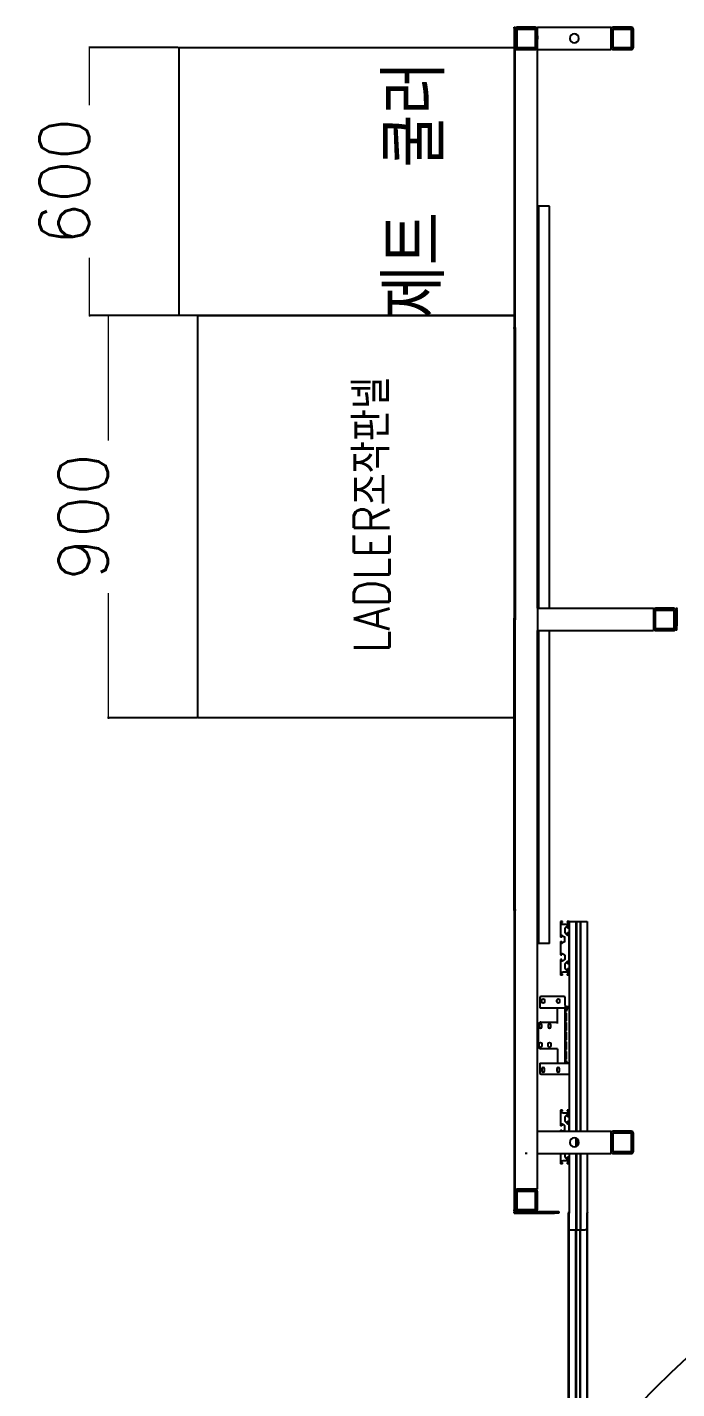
# Model space of a CAD drawing. Header units: millimetres. Extents: x 10462777 to 22643323, y 453826 to 1389191.
# Drawn here: x 11296485 to 11297939, y 598329 to 601375 of the extents above; entities that cross this region are included whole.
import ezdxf

# ---------------------------------------------------------------- set-up
doc = ezdxf.new("R2010")
doc.units = ezdxf.units.MM
doc.header["$LTSCALE"] = 200
doc.header["$MEASUREMENT"] = 0
doc.header["$PDMODE"] = 35
doc.header["$PDSIZE"] = -5
doc.layers.get('0').update_dxf_attribs({"linetype": 'CONTINUOUS'})
doc.layers.get('DEFPOINTS').update_dxf_attribs({"linetype": 'CONTINUOUS'})
doc.layers.add('5', color=4, linetype='CONTINUOUS')
doc.layers.add('TEXT', color=7, linetype='CONTINUOUS')
doc.layers.add('AM_5', color=3, linetype='CONTINUOUS', lineweight=15)
doc.layers.add('LAYOUT', color=8, linetype='CONTINUOUS', lineweight=25)
doc.styles.add('ABB', font='txt.shx ', dxfattribs={"width": 0.8, "bigfont": ' whgtxt.shx'})
doc.styles.add('굴림', font='txt.shx ', dxfattribs={"bigfont": ' whgtxt.shx'})
doc.dimstyles.new('200$0', dxfattribs={"dimscale": 200, "dimtxt": 7, "dimasz": 1, "dimexe": 2, "dimexo": 2, "dimgap": 1, "dimtad": 1, "dimdec": 0, "dimdsep": 46, "dimlunit": 6, "dimtxsty": '굴림', "dimblk": 'DIMDOT', "dimcen": 1, "dimclrd": 4, "dimclre": 4, "dimclrt": 4, "dimadec": 0, "dimazin": 0, "dimtfac": 1, "dimtdec": 0, "dimtmove": 2, "dimatfit": 3, "dimldrblk": 'DIMDOT', "dimfxl": 1, "dimtolj": 1, "dimtzin": 0, "dimlwd": -1, "dimarcsym": 0})

# ---------------------------------------------------------------- blocks, each defined once
blk = doc.blocks.new('r710ic')
at = {"layer": 'LAYOUT', "color": 3}
blk.add_circle((272041.4, 104232.6), 2050.1, dxfattribs=at)
blk = doc.blocks.new('DIMDOT')
at = {"color": 4}
blk.add_line((-2, 0), (2, 0), dxfattribs=at)
at = {"color": 7}
for radius in [0.5, 0.25]:
    blk.add_circle((0, 0), radius, dxfattribs=at)
blk = doc.blocks.new('*D373')
at = {"layer": 'AM_5', "color": 4, "linetype": 'ByBlock', "lineweight": -2, "transparency": 16777216}
for p, q in [((11296864.8, 600729.6), (11296664.8, 600729.6)), ((11296864.8, 599829.6), (11296664.8, 599829.6))]:
    blk.add_line(p, q, dxfattribs=at)
at = {"layer": 'AM_5', "color": 4, "linetype": 'ByBlock', "transparency": 16777216}
blk.add_line((11296666.8, 599830.6), (11296666.8, 600728.6), dxfattribs=at)
at = {"layer": 'DEFPOINTS', "color": 0, "transparency": 16777216}
for p in [(11296666.8, 600729.6), (11296866.8, 600729.6), (11296866.8, 599829.6)]:
    blk.add_point(p, dxfattribs=at)
at = {"layer": 'AM_5', "color": 4, "transparency": 16777216}
for p, rotation in [((11296666.8, 600729.6), 90), ((11296666.8, 599829.6), 270)]:
    blk.add_blockref('DIMDOT', p, dxfattribs=dict(at, rotation=rotation))
at = {"layer": 'AM_5', "color": 4, "transparency": 16777216, "insert": (11296610.3, 600279.6), "char_height": 111, "attachment_point": 5, "rotation": 90, "style": '굴림', "bg_fill": 3, "box_fill_scale": 1.25, "bg_fill_color": 256, "bg_fill_true_color": 13158600, "bg_fill_transparency": 0}
blk.add_mtext('\\A1;900', dxfattribs=at)
blk = doc.blocks.new('*D374')
at = {"layer": 'AM_5', "color": 4, "linetype": 'ByBlock', "lineweight": -2, "transparency": 16777216}
for p, q in [((11296822.8, 601329.6), (11296622.8, 601329.6)), ((11296822.8, 600729.6), (11296622.8, 600729.6))]:
    blk.add_line(p, q, dxfattribs=at)
at = {"layer": 'AM_5', "color": 4, "linetype": 'ByBlock', "transparency": 16777216}
blk.add_line((11296624.8, 600730.6), (11296624.8, 601328.6), dxfattribs=at)
at = {"layer": 'DEFPOINTS', "color": 0, "transparency": 16777216}
for p in [(11296624.8, 601329.6), (11296824.8, 601329.6), (11296824.8, 600729.6)]:
    blk.add_point(p, dxfattribs=at)
at = {"layer": 'AM_5', "color": 4, "transparency": 16777216}
for p, rotation in [((11296624.8, 601329.6), 90), ((11296624.8, 600729.6), 270)]:
    blk.add_blockref('DIMDOT', p, dxfattribs=dict(at, rotation=rotation))
at = {"layer": 'AM_5', "color": 4, "transparency": 16777216, "insert": (11296568.3, 601029.6), "char_height": 111, "attachment_point": 5, "rotation": 90, "style": '굴림', "bg_fill": 3, "box_fill_scale": 1.25, "bg_fill_color": 256, "bg_fill_true_color": 13158600, "bg_fill_transparency": 0}
blk.add_mtext('\\A1;600', dxfattribs=at)

msp = doc.modelspace()

# ---------------------------------------------------------------- linework, layer by layer
at = {"ltscale": 10, "elevation": 0}
for points in [[(11296824.75845, 600729.61004), (11296824.75845, 601329.61004), (11297574.75845, 601329.61004), (11297574.75845, 600729.61004)], [(11296866.81844, 600729.61004), (11297574.75845, 600729.61004), (11297574.75845, 599829.61004), (11296866.81844, 599829.61004)]]:
    msp.add_lwpolyline(points, close=True, dxfattribs=at)
at = {"layer": '5', "color": 252, "linetype": 'Continuous'}
for p, q in [((11297574.75845, 601374.83376, 0), (11297576.75848, 601374.83376, 0)), ((11297574.75845, 601372.83373, 0), (11297574.75845, 601374.83376, 0)), ((11297574.75845, 601372.83373, 0), (11297574.75845, 600702.82421, 0)), ((11297576.75848, 601374.83376, 0), (11297576.75848, 601372.83373, 0)), ((11297576.75848, 600702.82421, 0), (11297576.75848, 601372.83373, 0)), ((11297576.75848, 601369.83369, 0), (11297576.75848, 601329.83312, 0)), ((11297580.75853, 601369.83369, 0), (11297580.75853, 601329.83312, 0)), ((11297580.75853, 601330.83314, 0), (11297580.75853, 601368.83368, 0)), ((11297621.75912, 601374.83376, 0), (11297581.75855, 601374.83376, 0)), ((11297621.75912, 601370.8337, 0), (11297581.75855, 601370.8337, 0)), ((11297582.75856, 601370.8337, 0), (11297620.7591, 601370.8337, 0)), ((11297622.75913, 601329.83312, 0), (11297622.75913, 601369.83369, 0)), ((11297622.75913, 601368.83368, 0), (11297622.75913, 601330.83314, 0)), ((11297626.75919, 601374.83376, 0), (11297791.76153, 601374.83376, 0)), ((11297626.75919, 601369.83369, 0), (11297626.75919, 601374.83376, 0)), ((11297626.75919, 601329.83312, 0), (11297626.75919, 601369.83369, 0)), ((11297626.75919, 601329.83312, 0), (11297626.75919, 601369.83369, 0)), ((11297791.76153, 601369.83369, 0), (11297791.76153, 601374.83376, 0)), ((11297791.76153, 601329.83312, 0), (11297791.76153, 601369.83369, 0)), ((11297791.76153, 601369.83369, 0), (11297791.76153, 601329.83312, 0)), ((11297795.76159, 601369.83369, 0), (11297795.76159, 601329.83312, 0)), ((11297795.76159, 601330.83314, 0), (11297795.76159, 601368.83368, 0)), ((11297836.76217, 601374.83376, 0), (11297796.7616, 601374.83376, 0)), ((11297836.76217, 601370.8337, 0), (11297796.7616, 601370.8337, 0)), ((11297797.76162, 601370.8337, 0), (11297835.76216, 601370.8337, 0)), ((11297837.76218, 601329.83312, 0), (11297837.76218, 601369.83369, 0)), ((11297837.76218, 601368.83368, 0), (11297837.76218, 601330.83314, 0)), ((11297841.76224, 601329.83312, 0), (11297841.76224, 601369.83369, 0)), ((11297576.75848, 601324.83305, 0), (11297581.75855, 601324.83305, 0)), ((11297581.75855, 601328.83311, 0), (11297621.75912, 601328.83311, 0)), ((11297581.75855, 601324.83305, 0), (11297621.75912, 601324.83305, 0)), ((11297581.75855, 601324.83305, 0), (11297621.75912, 601324.83305, 0)), ((11297620.7591, 601328.83311, 0), (11297582.75856, 601328.83311, 0)), ((11297626.75919, 601324.83305, 0), (11297621.75912, 601324.83305, 0)), ((11297626.75919, 601324.83305, 0), (11297626.75919, 601329.83312, 0)), ((11297626.75919, 600074.79733, 0), (11297626.75919, 601324.83305, 0)), ((11297626.75919, 601324.83305, 0), (11297791.76153, 601324.83305, 0)), ((11297791.76153, 601324.83305, 0), (11297791.76153, 601329.83312, 0)), ((11297796.7616, 601328.83311, 0), (11297836.76217, 601328.83311, 0)), ((11297796.7616, 601324.83305, 0), (11297836.76217, 601324.83305, 0)), ((11297835.76216, 601328.83311, 0), (11297797.76162, 601328.83311, 0)), ((11297629.25922, 600974.82808, 0), (11297629.25922, 600074.81764, 0)), ((11297654.25958, 600974.82808, 0), (11297629.25922, 600974.82808, 0)), ((11297654.25958, 600074.81764, 0), (11297654.25958, 600974.82808, 0)), ((11297574.75845, 600700.82419, 0), (11297574.75845, 600702.82421, 0)), ((11297576.75848, 600700.82419, 0), (11297574.75845, 600700.82419, 0)), ((11297574.75845, 600700.82419, 0), (11297576.75848, 600700.82419, 0)), ((11297574.75845, 600700.82419, 0), (11297574.75845, 600698.82416, 0)), ((11297574.75845, 600698.82416, 0), (11297574.75845, 600052.81498, 0)), ((11297576.75848, 600702.82421, 0), (11297576.75848, 600700.82419, 0)), ((11297576.75848, 600700.82419, 0), (11297576.75848, 600698.82416, 0)), ((11297576.75848, 600698.82416, 0), (11297576.75848, 600052.81498, 0)), ((11297626.75919, 600074.81529, 0), (11297886.76288, 600074.81529, 0)), ((11297626.75919, 600074.81529, 0), (11297626.75919, 600069.81522, 0)), ((11297626.75919, 600069.81522, 0), (11297626.75919, 600029.81466, 0)), ((11297886.76288, 600074.81529, 0), (11297886.76288, 600069.81522, 0)), ((11297886.76288, 600069.81522, 0), (11297886.76288, 600029.81466, 0)), ((11297886.76288, 600069.81522, 0), (11297886.76288, 600029.81466, 0)), ((11297890.76294, 600069.81522, 0), (11297890.76294, 600029.81466, 0)), ((11297890.76294, 600030.81467, 0), (11297890.76294, 600068.81521, 0)), ((11297931.76352, 600074.81529, 0), (11297891.76295, 600074.81529, 0)), ((11297931.76352, 600070.81524, 0), (11297891.76295, 600070.81524, 0)), ((11297892.76296, 600070.81524, 0), (11297930.7635, 600070.81524, 0)), ((11297932.76353, 600029.81466, 0), (11297932.76353, 600069.81522, 0)), ((11297932.76353, 600068.81521, 0), (11297932.76353, 600030.81467, 0)), ((11297936.76359, 600029.81466, 0), (11297936.76359, 600069.81522, 0)), ((11297938.76362, 600072.22867, 0), (11297938.76362, 600070.81524, 0)), ((11297938.76362, 600070.81524, 0), (11297938.76362, 600035.81474, 0)), ((11297574.75845, 600050.81495, 0), (11297574.75845, 600052.81498, 0)), ((11297574.75845, 600050.81495, 0), (11297576.75848, 600050.81495, 0)), ((11297576.75848, 600050.81495, 0), (11297574.75845, 600050.81495, 0)), ((11297574.75845, 600048.81492, 0), (11297574.75845, 600050.81495, 0)), ((11297574.75845, 599402.80575, 0), (11297574.75845, 600048.81492, 0)), ((11297576.75848, 600052.81498, 0), (11297576.75848, 600050.81495, 0)), ((11297576.75848, 600050.81495, 0), (11297576.75848, 600048.81492, 0)), ((11297576.75848, 599402.80575, 0), (11297576.75848, 600048.81492, 0)), ((11297626.75919, 600029.81466, 0), (11297626.75919, 600024.81458, 0)), ((11297886.76288, 600029.81466, 0), (11297886.76288, 600024.81458, 0)), ((11297891.76295, 600028.81464, 0), (11297931.76352, 600028.81464, 0)), ((11297930.7635, 600028.81464, 0), (11297892.76296, 600028.81464, 0)), ((11297936.76359, 600025.8146, 0), (11297936.76359, 600029.81458, 0)), ((11297938.76362, 600025.8146, 0), (11297938.76362, 600035.81474, 0)), ((11297626.75919, 598904.80883, 0), (11297626.75919, 600024.83255, 0)), ((11297626.75919, 600024.81458, 0), (11297886.76288, 600024.81458, 0)), ((11297629.25922, 600024.82708, 0), (11297629.25922, 599324.80464, 0)), ((11297654.25958, 599324.80464, 0), (11297654.25958, 600024.82708, 0)), ((11297891.76295, 600024.81458, 0), (11297931.76352, 600024.81458, 0)), ((11297938.76362, 600025.8146, 0), (11297936.76359, 600025.8146, 0)), ((11297574.75845, 599400.80572, 0), (11297574.75845, 599402.80575, 0)), ((11297576.75848, 599400.80572, 0), (11297574.75845, 599400.80572, 0)), ((11297574.75845, 599400.80572, 0), (11297576.75848, 599400.80572, 0)), ((11297574.75845, 599398.80569, 0), (11297574.75845, 599400.80572, 0)), ((11297574.75845, 599398.80569, 0), (11297574.75845, 598728.79617, 0)), ((11297576.75848, 599400.80572, 0), (11297576.75848, 599402.80575, 0)), ((11297576.75848, 599400.80572, 0), (11297576.75848, 599398.80569, 0)), ((11297576.75848, 598728.79617, 0), (11297576.75848, 599398.80569, 0)), ((11297678.25992, 599374.11411, 0), (11297678.25992, 599339.11362, 0)), ((11297683.25999, 599374.11411, 0), (11297678.25992, 599374.11411, 0)), ((11297681.46815, 599368.89562, 0), (11297680.57243, 599370.911, 0)), ((11297681.02934, 599371.61408, 0), (11297683.25999, 599371.61408, 0)), ((11297683.25999, 599371.61408, 0), (11297683.25999, 599374.11411, 0)), ((11297692.3105, 599367.11401, 0), (11297684.20962, 599367.11401, 0)), ((11297693.39967, 599364.46048, 0), (11297689.0973, 599359.98486, 0)), ((11297698.2602, 599374.11411, 0), (11297693.26013, 599374.11411, 0)), ((11297693.26013, 599374.11411, 0), (11297693.26013, 599371.61408, 0)), ((11297693.26013, 599371.61408, 0), (11297695.49078, 599371.61408, 0)), ((11297694.26015, 599359.1139, 0), (11297694.26015, 599364.11397, 0)), ((11297698.2602, 599359.1139, 0), (11297694.26015, 599359.1139, 0)), ((11297695.94769, 599370.911, 0), (11297695.05197, 599368.89562, 0)), ((11297698.2602, 599359.1139, 0), (11297698.2602, 599374.11411, 0)), ((11297698.2602, 599374.11411, 0), (11297713.16041, 599374.11411, 0)), ((11297698.2602, 599374.11411, 0), (11297698.2602, 598904.79323, 0)), ((11297713.16041, 599374.11411, 0), (11297713.16041, 598904.79323, 0)), ((11297713.16041, 599374.11411, 0), (11297714.16043, 599374.11411, 0)), ((11297714.16043, 599374.11411, 0), (11297714.16043, 598904.79323, 0)), ((11297714.16045, 599374.11411, 0), (11297722.36052, 599374.11411, 0)), ((11297722.36054, 599374.11411, 0), (11297722.36054, 598904.79323, 0)), ((11297722.36054, 599374.11411, 0), (11297723.36056, 599374.11411, 0)), ((11297723.36056, 599374.11411, 0), (11297723.36056, 598904.79323, 0)), ((11297723.36056, 599374.11411, 0), (11297738.26077, 599374.11411, 0)), ((11297738.26077, 599374.11411, 0), (11297738.26077, 598904.79323, 0)), ((11297681.75997, 599339.11362, 0), (11297678.25992, 599339.11362, 0)), ((11297678.25992, 599329.11347, 0), (11297678.25992, 599299.11305, 0)), ((11297678.25992, 599329.11347, 0), (11297681.75997, 599329.11347, 0)), ((11297681.75997, 599342.21888, 0), (11297681.75997, 599339.11362, 0)), ((11297681.75997, 599329.11347, 0), (11297681.75997, 599326.00821, 0)), ((11297686.83233, 599339.99222, 0), (11297682.52203, 599342.64471, 0)), ((11297682.52203, 599325.58238, 0), (11297686.83233, 599328.23487, 0)), ((11297688.26006, 599357.90578, 0), (11297688.26006, 599350.32187, 0)), ((11297688.26006, 599330.78988, 0), (11297688.26006, 599337.43721, 0)), ((11297689.0973, 599348.2428, 0), (11297693.39967, 599343.76718, 0)), ((11297694.26015, 599344.11369, 0), (11297694.26015, 599349.11376, 0)), ((11297694.26015, 599349.11376, 0), (11297698.2602, 599349.11376, 0)), ((11297698.2602, 599279.11276, 0), (11297698.2602, 599349.11376, 0)), ((11297641.7594, 599324.80464, 0), (11297629.25922, 599324.80464, 0)), ((11297654.25958, 599324.80464, 0), (11297641.7594, 599324.80464, 0)), ((11297678.25992, 599299.11305, 0), (11297681.75997, 599299.11305, 0)), ((11297681.75997, 599299.11305, 0), (11297681.75997, 599302.21831, 0)), ((11297682.52203, 599302.64415, 0), (11297686.83233, 599299.99165, 0)), ((11297688.26006, 599297.43664, 0), (11297688.26006, 599290.78932, 0)), ((11297678.25992, 599289.11291, 0), (11297678.25992, 599254.11241, 0)), ((11297681.75997, 599289.11291, 0), (11297678.25992, 599289.11291, 0)), ((11297681.75997, 599286.00764, 0), (11297681.75997, 599289.11291, 0)), ((11297686.83233, 599288.2343, 0), (11297682.52203, 599285.58181, 0)), ((11297688.26006, 599277.90465, 0), (11297688.26006, 599270.32074, 0)), ((11297693.39967, 599284.45935, 0), (11297689.0973, 599279.98372, 0)), ((11297689.0973, 599268.24166, 0), (11297693.39967, 599263.76604, 0)), ((11297694.26015, 599279.11276, 0), (11297694.26015, 599284.11284, 0)), ((11297698.2602, 599279.11276, 0), (11297694.26015, 599279.11276, 0)), ((11297694.26015, 599264.11255, 0), (11297694.26015, 599269.11262, 0)), ((11297694.26015, 599269.11262, 0), (11297698.2602, 599269.11262, 0)), ((11297698.2602, 599254.11241, 0), (11297698.2602, 599269.11262, 0)), ((11297683.25999, 599254.11241, 0), (11297678.25992, 599254.11241, 0)), ((11297680.57243, 599257.31552, 0), (11297681.46815, 599259.3309, 0)), ((11297683.25999, 599256.61244, 0), (11297681.02934, 599256.61244, 0)), ((11297683.25999, 599254.11241, 0), (11297683.25999, 599256.61244, 0)), ((11297684.20962, 599261.11251, 0), (11297692.3105, 599261.11251, 0)), ((11297693.26013, 599256.61244, 0), (11297693.26013, 599254.11241, 0)), ((11297695.49078, 599256.61244, 0), (11297693.26013, 599256.61244, 0)), ((11297698.2602, 599254.11241, 0), (11297693.26013, 599254.11241, 0)), ((11297695.05197, 599259.3309, 0), (11297695.94769, 599257.31552, 0)), ((11297678.25992, 598952.10812, 0), (11297678.25992, 598917.10762, 0)), ((11297683.25999, 598952.10812, 0), (11297678.25992, 598952.10812, 0)), ((11297681.46815, 598946.88963, 0), (11297680.57243, 598948.905, 0)), ((11297681.02934, 598949.60808, 0), (11297683.25999, 598949.60808, 0)), ((11297683.25999, 598949.60808, 0), (11297683.25999, 598952.10812, 0)), ((11297692.3105, 598945.10802, 0), (11297684.20962, 598945.10802, 0)), ((11297688.26006, 598935.89979, 0), (11297688.26006, 598928.31588, 0)), ((11297693.39967, 598942.45449, 0), (11297689.0973, 598937.97887, 0)), ((11297698.2602, 598952.10812, 0), (11297693.26013, 598952.10812, 0)), ((11297693.26013, 598952.10812, 0), (11297693.26013, 598949.60808, 0)), ((11297693.26013, 598949.60808, 0), (11297695.49078, 598949.60808, 0)), ((11297694.26015, 598937.10791, 0), (11297694.26015, 598942.10798, 0)), ((11297698.2602, 598937.10791, 0), (11297694.26015, 598937.10791, 0)), ((11297695.94769, 598948.905, 0), (11297695.05197, 598946.88963, 0)), ((11297698.2602, 598937.10791, 0), (11297698.2602, 598952.10812, 0)), ((11297626.75919, 598904.79867, 0), (11297791.76153, 598904.79867, 0)), ((11297626.75919, 598899.7986, 0), (11297626.75919, 598904.79867, 0)), ((11297681.75997, 598917.10762, 0), (11297678.25992, 598917.10762, 0)), ((11297678.25992, 598907.10748, 0), (11297678.25992, 598904.79838, 0)), ((11297678.25992, 598907.10748, 0), (11297681.75997, 598907.10748, 0)), ((11297681.75997, 598920.21288, 0), (11297681.75997, 598917.10762, 0)), ((11297681.75997, 598907.10748, 0), (11297681.75997, 598904.79872, 0)), ((11297686.83233, 598917.98622, 0), (11297682.52203, 598920.63872, 0)), ((11297684.50827, 598904.79869, 0), (11297686.83233, 598906.22888, 0)), ((11297688.26006, 598908.78389, 0), (11297688.26006, 598915.43121, 0)), ((11297689.0973, 598926.23681, 0), (11297693.39967, 598921.76118, 0)), ((11297694.26015, 598922.10769, 0), (11297694.26015, 598927.10776, 0)), ((11297694.26015, 598927.10776, 0), (11297698.2602, 598927.10776, 0)), ((11297698.2602, 598904.79823, 0), (11297698.2602, 598927.10776, 0)), ((11297791.76153, 598899.7986, 0), (11297791.76153, 598904.79867, 0)), ((11297836.76217, 598904.79867, 0), (11297796.7616, 598904.79867, 0)), ((11297626.75919, 598859.79804, 0), (11297626.75919, 598899.7986, 0)), ((11297713.16041, 598888.97769, 0), (11297713.16041, 598870.57227, 0)), ((11297714.16043, 598888.49425, 0), (11297714.16043, 598871.05572, 0)), ((11297791.76153, 598859.79804, 0), (11297791.76153, 598899.7986, 0)), ((11297791.76153, 598899.7986, 0), (11297791.76153, 598859.79804, 0)), ((11297795.76159, 598899.7986, 0), (11297795.76159, 598859.79804, 0)), ((11297795.76159, 598860.79805, 0), (11297795.76159, 598898.79859, 0)), ((11297836.76217, 598900.79862, 0), (11297796.7616, 598900.79862, 0)), ((11297797.76162, 598900.79862, 0), (11297835.76216, 598900.79862, 0)), ((11297837.76218, 598859.79804, 0), (11297837.76218, 598899.7986, 0)), ((11297837.76218, 598898.79859, 0), (11297837.76218, 598860.79805, 0)), ((11297841.76224, 598859.79804, 0), (11297841.76224, 598899.7986, 0)), ((11297626.75919, 598854.79796, 0), (11297626.75919, 598859.79804, 0)), ((11297626.75919, 598774.79683, 0), (11297626.75919, 598854.80421, 0)), ((11297626.75919, 598854.79796, 0), (11297791.76153, 598854.79796, 0)), ((11297678.25992, 598854.79767, 0), (11297678.25992, 598832.10641, 0)), ((11297688.26006, 598854.79792, 0), (11297688.26006, 598848.31474, 0)), ((11297689.0973, 598846.23567, 0), (11297693.39967, 598841.76004, 0)), ((11297694.26015, 598842.10656, 0), (11297694.26015, 598847.10663, 0)), ((11297694.26015, 598847.10663, 0), (11297698.2602, 598847.10663, 0)), ((11297698.2602, 598854.79127, 0), (11297698.2602, 598724.08863, 0)), ((11297698.2602, 598832.10641, 0), (11297698.2602, 598847.10663, 0)), ((11297713.16041, 598854.79127, 0), (11297713.16041, 598684.10087, 0)), ((11297714.16043, 598854.79127, 0), (11297714.16043, 598684.10087, 0)), ((11297722.36054, 598854.79127, 0), (11297722.36054, 598684.10087, 0)), ((11297723.36056, 598854.79127, 0), (11297723.36056, 598684.10087, 0)), ((11297738.26077, 598854.79127, 0), (11297738.26077, 598722.6383, 0)), ((11297791.76153, 598854.79796, 0), (11297791.76153, 598859.79804, 0)), ((11297796.7616, 598858.79802, 0), (11297836.76217, 598858.79802, 0)), ((11297796.7616, 598854.79796, 0), (11297836.76217, 598854.79796, 0)), ((11297835.76216, 598858.79802, 0), (11297797.76162, 598858.79802, 0)), ((11297683.25999, 598832.10641, 0), (11297678.25992, 598832.10641, 0)), ((11297680.57243, 598835.30953, 0), (11297681.46815, 598837.3249, 0)), ((11297683.25999, 598834.60645, 0), (11297681.02934, 598834.60645, 0)), ((11297683.25999, 598832.10641, 0), (11297683.25999, 598834.60645, 0)), ((11297684.20962, 598839.10651, 0), (11297692.3105, 598839.10651, 0)), ((11297693.26013, 598834.60645, 0), (11297693.26013, 598832.10641, 0)), ((11297695.49078, 598834.60645, 0), (11297693.26013, 598834.60645, 0)), ((11297698.2602, 598832.10641, 0), (11297693.26013, 598832.10641, 0)), ((11297695.05197, 598837.3249, 0), (11297695.94769, 598835.30953, 0)), ((11297576.75848, 598774.79683, 0), (11297581.75855, 598774.79683, 0)), ((11297576.75848, 598769.79676, 0), (11297576.75848, 598729.79619, 0)), ((11297580.75853, 598769.79676, 0), (11297580.75853, 598729.79619, 0)), ((11297580.75853, 598730.7962, 0), (11297580.75853, 598768.79674, 0)), ((11297621.75912, 598774.79683, 0), (11297581.75855, 598774.79683, 0)), ((11297581.75855, 598774.79683, 0), (11297621.75912, 598774.79683, 0)), ((11297621.75912, 598770.79677, 0), (11297581.75855, 598770.79677, 0)), ((11297582.75856, 598770.79677, 0), (11297620.7591, 598770.79677, 0)), ((11297626.75919, 598774.79683, 0), (11297621.75912, 598774.79683, 0)), ((11297622.75913, 598729.79619, 0), (11297622.75913, 598769.79676, 0)), ((11297622.75913, 598768.79674, 0), (11297622.75913, 598730.7962, 0)), ((11297626.75919, 598729.79619, 0), (11297626.75919, 598769.79676, 0)), ((11297574.75845, 598726.79615, 0), (11297574.75845, 598728.79617, 0)), ((11297576.75848, 598726.79615, 0), (11297574.75845, 598726.79615, 0)), ((11297574.75845, 598721.79608, 0), (11297574.75845, 598724.79612, 0)), ((11297574.75845, 598724.79612, 0), (11297584.75859, 598724.79612, 0)), ((11297574.75845, 598721.79608, 0), (11297584.75859, 598721.79608, 0)), ((11297576.75848, 598728.79617, 0), (11297576.75848, 598726.79615, 0)), ((11297581.75855, 598728.79617, 0), (11297621.75912, 598728.79617, 0)), ((11297581.75855, 598724.79612, 0), (11297621.75912, 598724.79612, 0)), ((11297620.7591, 598728.79617, 0), (11297582.75856, 598728.79617, 0)), ((11297584.75859, 598724.79612, 0), (11297664.75973, 598724.79612, 0)), ((11297584.75859, 598721.79608, 0), (11297664.75973, 598721.79608, 0)), ((11297664.75973, 598724.79612, 0), (11297674.75987, 598724.79612, 0)), ((11297674.75987, 598721.79608, 0), (11297664.75973, 598721.79608, 0)), ((11297674.75987, 598724.79612, 0), (11297674.75987, 598721.79608, 0)), ((11297696.26017, 598724.10488, 0), (11297698.2602, 598724.10488, 0)), ((11297696.26017, 598724.10488, 0), (11297696.26017, 598721.10484, 0)), ((11297696.26017, 597127.0822, 0), (11297696.26017, 598721.10484, 0)), ((11297698.2602, 598724.10488, 0), (11297698.2602, 598721.10484, 0)), ((11297698.2602, 597127.0822, 0), (11297698.2602, 598721.10484, 0)), ((11297738.26077, 598722.64254, 0), (11297738.26077, 598721.90469, 0)), ((11297738.26077, 598272.89847, 0), (11297738.26077, 598721.90485, 0)), ((11297738.26077, 598721.90485, 0), (11297739.26478, 598721.90485, 0)), ((11297738.76078, 598722.64254, 0), (11297738.76078, 598721.90469, 0)), ((11297738.76478, 598721.90485, 0), (11297738.76478, 598722.64254, 0)), ((11297739.26478, 598721.90485, 0), (11297739.26478, 598722.64254, 0)), ((11297739.26478, 598272.89847, 0), (11297739.26478, 598721.90485, 0)), ((11297698.2602, 598684.10431, 0), (11297702.76027, 598684.10431, 0)), ((11297702.76027, 598684.10431, 0), (11297713.16041, 598684.10431, 0)), ((11297713.16041, 597164.08272, 0), (11297713.16041, 598684.10431, 0)), ((11297713.16041, 598684.10431, 0), (11297714.16043, 598684.10431, 0)), ((11297714.16043, 597164.08272, 0), (11297714.16043, 598684.10431, 0)), ((11297714.16045, 598684.10431, 0), (11297722.36053, 598684.10431, 0)), ((11297722.36054, 597164.08272, 0), (11297722.36054, 598684.10431, 0)), ((11297722.36054, 598684.10431, 0), (11297723.36056, 598684.10431, 0)), ((11297723.36056, 598684.10431, 0), (11297733.76071, 598684.10431, 0)), ((11297723.36056, 597164.08272, 0), (11297723.36056, 598684.10431, 0)), ((11297738.26077, 598684.10431, 0), (11297733.76071, 598684.10431, 0))]:
    msp.add_line(p, q, dxfattribs=at)
at = {"layer": '5', "color": 172, "linetype": 'Continuous'}
for p, q in [((11297626.75919, 601355.23348, 0), (11297626.75919, 601348.43339, 0)), ((11297626.75919, 601355.23348, 0), (11297626.75919, 601348.43339, 0)), ((11297626.75919, 600702.32421, 0), (11297626.75919, 600697.32414, 0)), ((11297626.75919, 600052.31497, 0), (11297626.75919, 600047.3149, 0)), ((11297604.25887, 598854.79796, 0), (11297599.2588, 598854.79796, 0)), ((11297604.25887, 598854.79796, 0), (11297599.2588, 598854.79796, 0)), ((11297604.25887, 598854.79796, 0), (11297599.2588, 598854.79796, 0)), ((11297604.25887, 598854.79796, 0), (11297599.2588, 598854.79796, 0)), ((11297604.25887, 598854.79796, 0), (11297599.2588, 598854.79796, 0)), ((11297604.25887, 598854.79796, 0), (11297599.2588, 598854.79796, 0))]:
    msp.add_line(p, q, dxfattribs=at)
at = {"layer": '5', "color": 163, "linetype": 'Continuous'}
for p, q in [((11297686.16003, 599206.11173, 0), (11297635.15931, 599206.11173, 0)), ((11297632.15926, 599203.11168, 0), (11297632.15926, 599187.11146, 0)), ((11297632.15926, 599187.11146, 0), (11297632.15926, 599181.11137, 0)), ((11297632.15926, 599181.11137, 0), (11297689.16007, 599181.11137, 0)), ((11297636.65933, 599194.11156, 0), (11297636.65933, 599198.11161, 0)), ((11297642.65941, 599198.11161, 0), (11297642.65941, 599194.11156, 0)), ((11297670.65981, 599194.11156, 0), (11297670.65981, 599198.11161, 0)), ((11297672.15983, 599175.11129, 0), (11297672.15983, 599180.70944, 0)), ((11297672.15983, 599150.61094, 0), (11297672.15983, 599179.61135, 0)), ((11297676.6599, 599198.11161, 0), (11297676.6599, 599194.11156, 0)), ((11297689.16007, 599187.11146, 0), (11297689.16007, 599203.11168, 0)), ((11297689.16007, 599187.11146, 0), (11297689.16007, 599181.11137, 0)), ((11297689.16007, 599184.11141, 0), (11297692.16012, 599184.11141, 0)), ((11297689.16007, 599181.11137, 0), (11297692.16012, 599181.11137, 0)), ((11297689.16007, 599177.61132, 0), (11297689.16007, 599180.61137, 0)), ((11297689.16007, 599180.61137, 0), (11297692.16012, 599180.61137, 0)), ((11297689.16007, 599057.60962, 0), (11297689.16007, 599177.61132, 0)), ((11297690.21569, 599177.61132, 0), (11297689.16007, 599177.61132, 0)), ((11297691.81596, 599177.61132, 0), (11297690.21569, 599177.61132, 0)), ((11297690.21569, 599173.11126, 0), (11297690.21569, 599177.61132, 0)), ((11297691.81599, 599177.61132, 0), (11297691.81599, 599173.11126, 0)), ((11297695.16016, 599177.61132, 0), (11297691.81599, 599177.61132, 0)), ((11297692.16012, 599184.11141, 0), (11297692.16012, 599181.11137, 0)), ((11297692.16012, 599184.11141, 0), (11297695.16016, 599184.11141, 0)), ((11297692.16012, 599181.11137, 0), (11297695.16016, 599181.11137, 0)), ((11297692.16012, 599177.61132, 0), (11297692.16012, 599180.61137, 0)), ((11297695.16016, 599184.11141, 0), (11297698.26044, 599184.11141, 0)), ((11297695.16016, 599183.0558, 0), (11297695.16016, 599184.11141, 0)), ((11297695.16016, 599181.45553, 0), (11297695.16016, 599183.0558, 0)), ((11297698.26014, 599183.0558, 0), (11297695.16016, 599183.0558, 0)), ((11297695.16016, 599181.4555, 0), (11297698.26014, 599181.4555, 0)), ((11297695.16016, 599178.11133, 0), (11297695.16016, 599181.4555, 0)), ((11297695.16016, 599178.11133, 0), (11297695.16016, 599177.61132, 0)), ((11297631.75733, 599147.6109, 0), (11297629.56115, 599143.80699, 0)), ((11297634.35545, 599149.11092, 0), (11297672.15983, 599149.11092, 0)), ((11297672.15983, 599146.11088, 0), (11297672.15983, 599150.61094, 0)), ((11297691.81599, 599173.11126, 0), (11297690.21569, 599173.11126, 0)), ((11297690.21569, 599169.1112, 0), (11297690.21569, 599151.71095, 0)), ((11297691.81599, 599169.1112, 0), (11297690.21569, 599169.1112, 0)), ((11297690.21569, 599151.71095, 0), (11297691.81599, 599151.71095, 0)), ((11297690.21569, 599147.7109, 0), (11297690.21569, 599130.31065, 0)), ((11297691.81599, 599147.7109, 0), (11297690.21569, 599147.7109, 0)), ((11297691.81599, 599151.71095, 0), (11297691.81599, 599169.1112, 0)), ((11297691.81599, 599130.31065, 0), (11297691.81599, 599147.7109, 0)), ((11297629.15922, 599095.91401, 0), (11297629.15922, 599142.30697, 0)), ((11297630.85924, 599142.11082, 0), (11297630.85924, 599138.11076, 0)), ((11297636.85933, 599138.11076, 0), (11297636.85933, 599142.11082, 0)), ((11297650.85953, 599142.11082, 0), (11297650.85953, 599138.11076, 0)), ((11297656.85961, 599138.11076, 0), (11297656.85961, 599142.11082, 0)), ((11297690.21569, 599130.31065, 0), (11297691.81599, 599130.31065, 0)), ((11297690.21569, 599126.31059, 0), (11297690.21569, 599108.91035, 0)), ((11297691.81599, 599126.31059, 0), (11297690.21569, 599126.31059, 0)), ((11297691.81599, 599108.91035, 0), (11297691.81599, 599126.31059, 0)), ((11297629.56115, 599094.41399, 0), (11297631.75733, 599090.61009, 0)), ((11297630.85924, 599096.11016, 0), (11297630.85924, 599100.11022, 0)), ((11297672.15983, 599089.11007, 0), (11297634.35545, 599089.11007, 0)), ((11297636.85933, 599100.11022, 0), (11297636.85933, 599096.11016, 0)), ((11297650.85953, 599096.11016, 0), (11297650.85953, 599100.11022, 0)), ((11297656.85961, 599100.11022, 0), (11297656.85961, 599096.11016, 0)), ((11297672.15983, 599089.11007, 0), (11297672.15983, 599087.61004, 0)), ((11297672.15983, 599087.61004, 0), (11297672.15983, 599058.60963, 0)), ((11297690.21569, 599108.91035, 0), (11297691.81599, 599108.91035, 0)), ((11297690.21569, 599104.91029, 0), (11297690.21569, 599087.51004, 0)), ((11297691.81599, 599104.91029, 0), (11297690.21569, 599104.91029, 0)), ((11297690.21569, 599087.51004, 0), (11297691.81599, 599087.51004, 0)), ((11297691.81599, 599087.51004, 0), (11297691.81599, 599104.91029, 0)), ((11297632.15926, 599057.10961, 0), (11297698.25967, 599057.10961, 0)), ((11297632.15926, 599057.10961, 0), (11297632.15926, 599051.10953, 0)), ((11297672.15983, 599058.60963, 0), (11297672.15983, 599057.51154, 0)), ((11297689.16007, 599057.60962, 0), (11297690.21569, 599057.60962, 0)), ((11297690.21569, 599083.50999, 0), (11297690.21569, 599066.10974, 0)), ((11297691.81599, 599083.50999, 0), (11297690.21569, 599083.50999, 0)), ((11297690.21569, 599066.10974, 0), (11297691.81599, 599066.10974, 0)), ((11297690.21569, 599057.60962, 0), (11297690.21569, 599062.10968, 0)), ((11297690.21569, 599062.10968, 0), (11297691.81599, 599062.10968, 0)), ((11297691.81596, 599057.60962, 0), (11297690.21569, 599057.60962, 0)), ((11297691.81599, 599066.10974, 0), (11297691.81599, 599083.50999, 0)), ((11297691.81599, 599062.10968, 0), (11297691.81599, 599057.60962, 0)), ((11297691.81599, 599057.60962, 0), (11297695.16016, 599057.60962, 0)), ((11297695.16016, 599057.60962, 0), (11297698.2602, 599057.60962, 0)), ((11297632.15926, 599051.10953, 0), (11297632.15926, 599035.1093, 0)), ((11297635.15931, 599032.10926, 0), (11297698.25926, 599032.10926, 0)), ((11297636.65933, 599044.10943, 0), (11297636.65933, 599040.10937, 0)), ((11297642.65941, 599040.10937, 0), (11297642.65941, 599044.10943, 0)), ((11297670.65981, 599044.10943, 0), (11297670.65981, 599040.10937, 0)), ((11297676.6599, 599040.10937, 0), (11297676.6599, 599044.10943, 0))]:
    msp.add_line(p, q, dxfattribs=at)
at = {"layer": '5', "color": 252, "linetype": 'Continuous', "extrusion": (0, 0, -1)}
for centre in [(-11297709.26036, 601349.83341, 0), (-11297709.26036, 598879.79832, 0)]:
    msp.add_circle(centre, 10.00014, dxfattribs=at)
at = {"layer": '5', "color": 252, "linetype": 'Continuous'}
for centre, radius, start, end in [((11297581.75855, 601369.83369, 0), 5.00007, 90, 180), ((11297581.75855, 601369.83369, 0), 1.00001, 90, 180), ((11297582.75856, 601368.83368, 0), 2.00003, 90, 180), ((11297620.7591, 601368.83368, 0), 2.00003, 0, 90), ((11297621.75912, 601369.83369, 0), 5.00007, 0, 90), ((11297621.75912, 601369.83369, 0), 1.00001, 0, 90), ((11297796.7616, 601369.83369, 0), 5.00007, 90, 180), ((11297796.7616, 601369.83369, 0), 1.00001, 90, 180), ((11297797.76162, 601368.83368, 0), 2.00003, 90, 180), ((11297835.76216, 601368.83368, 0), 2.00003, 0, 90), ((11297836.76217, 601369.83369, 0), 5.00007, 0, 90), ((11297836.76217, 601369.83369, 0), 1.00001, 0, 90), ((11297581.75855, 601329.83312, 0), 5.00007, 180, 270), ((11297582.75856, 601330.83314, 0), 2.00003, 180, 270), ((11297581.75855, 601329.83312, 0), 1.00001, 180, 270), ((11297620.7591, 601330.83314, 0), 2.00003, 270, 0), ((11297621.75912, 601329.83312, 0), 1.00001, 270, 0), ((11297621.75912, 601329.83312, 0), 5.00007, 270, 0), ((11297796.7616, 601329.83312, 0), 5.00007, 180, 270), ((11297797.76162, 601330.83314, 0), 2.00003, 180, 270), ((11297796.7616, 601329.83312, 0), 1.00001, 180, 270), ((11297835.76216, 601330.83314, 0), 2.00003, 270, 0), ((11297836.76217, 601329.83312, 0), 5.00007, 270, 0), ((11297836.76217, 601329.83312, 0), 1.00001, 270, 0), ((11297891.76295, 600069.81522, 0), 5.00007, 90, 180), ((11297891.76295, 600069.81522, 0), 1.00001, 90, 180), ((11297892.76296, 600068.81521, 0), 2.00003, 90, 180), ((11297930.7635, 600068.81521, 0), 2.00003, 0, 90), ((11297931.76352, 600069.81522, 0), 5.00007, 0, 90), ((11297931.76352, 600069.81522, 0), 1.00001, 0, 90), ((11297891.76295, 600029.81466, 0), 5.00007, 180, 270), ((11297892.76296, 600030.81467, 0), 2.00003, 180, 270), ((11297891.76295, 600029.81466, 0), 1.00001, 180, 270), ((11297930.7635, 600030.81467, 0), 2.00003, 270, 0), ((11297931.76352, 600029.81466, 0), 1.00001, 270, 0), ((11297931.76352, 600029.81466, 0), 5.00007, 270, 0), ((11297691.2601, 599357.90578, 0), 3.00004, 136.13073269, 180), ((11297693.76014, 599364.11397, 0), 0.50001, 0, 136.13073269), ((11297682.25997, 599342.21888, 0), 0.50001, 58.39249765, 180), ((11297685.26002, 599337.43721, 0), 3.00004, 0, 58.39249765), ((11297685.26002, 599330.78988, 0), 3.00004, 301.60750235, 0), ((11297691.2601, 599350.32187, 0), 3.00004, 180, 223.86926731), ((11297693.76014, 599344.11369, 0), 0.50001, 223.86926731, 0), ((11297682.25997, 599326.00821, 0), 0.50001, 180, 301.60750235), ((11297691.2601, 599277.90465, 0), 3.00004, 136.13073269, 180), ((11297691.2601, 599270.32074, 0), 3.00004, 180, 223.86926731), ((11297693.76014, 599284.11284, 0), 0.50001, 0, 136.13073269), ((11297693.76014, 599264.11255, 0), 0.50001, 223.86926731, 0), ((11297691.2601, 598935.89979, 0), 3.00004, 136.13073269, 180), ((11297693.76014, 598942.10798, 0), 0.50001, 0, 136.13073269), ((11297682.25997, 598920.21288, 0), 0.50001, 58.39249765, 180), ((11297685.26002, 598915.43121, 0), 3.00004, 0, 58.39249765), ((11297685.26002, 598908.78389, 0), 3.00004, 301.60750235, 0), ((11297691.2601, 598928.31588, 0), 3.00004, 180, 223.86926731), ((11297693.76014, 598922.10769, 0), 0.50001, 223.86926731, 0), ((11297796.7616, 598899.7986, 0), 5.00007, 90, 180), ((11297836.76217, 598899.7986, 0), 5.00007, 0, 90), ((11297796.7616, 598899.7986, 0), 1.00001, 90, 180), ((11297797.76162, 598898.79859, 0), 2.00003, 90, 180), ((11297835.76216, 598898.79859, 0), 2.00003, 0, 90), ((11297836.76217, 598899.7986, 0), 1.00001, 0, 90), ((11297691.2601, 598848.31474, 0), 3.00004, 180, 223.86926731), ((11297693.76014, 598842.10656, 0), 0.50001, 223.86926731, 0), ((11297796.7616, 598859.79804, 0), 5.00007, 180, 270), ((11297797.76162, 598860.79805, 0), 2.00003, 180, 270), ((11297796.7616, 598859.79804, 0), 1.00001, 180, 270), ((11297835.76216, 598860.79805, 0), 2.00003, 270, 0), ((11297836.76217, 598859.79804, 0), 1.00001, 270, 0), ((11297836.76217, 598859.79804, 0), 5.00007, 270, 0), ((11297581.75855, 598769.79676, 0), 5.00007, 90, 180), ((11297581.75855, 598769.79676, 0), 1.00001, 90, 180), ((11297582.75856, 598768.79674, 0), 2.00003, 90, 180), ((11297620.7591, 598768.79674, 0), 2.00003, 0, 90), ((11297621.75912, 598769.79676, 0), 5.00007, 0, 90), ((11297621.75912, 598769.79676, 0), 1.00001, 0, 90), ((11297581.75855, 598729.79619, 0), 5.00007, 180, 270), ((11297582.75856, 598730.7962, 0), 2.00003, 180, 270), ((11297581.75855, 598729.79619, 0), 1.00001, 180, 270), ((11297620.7591, 598730.7962, 0), 2.00003, 270, 0), ((11297621.75912, 598729.79619, 0), 5.00007, 270, 0), ((11297621.75912, 598729.79619, 0), 1.00001, 270, 0), ((11297738.76278, 598722.64254, 0), 0.50201, 0, 180), ((11297738.76278, 598722.64254, 0), 0.002, 0, 180)]:
    msp.add_arc(centre, radius, start, end, dxfattribs=at)
at = {"layer": '5', "color": 252, "linetype": 'Continuous', "extrusion": (0, 0, -1)}
for centre, radius, start, end in [((-11297941.76366, 600070.81524, 0), 5.00007, 0, 25.22690493), ((-11297681.02934, 599371.11407, 0), 0.50001, 336.03751095, 90), ((-11297684.20962, 599370.11406, 0), 3.00004, 270, 336.03751095), ((-11297692.3105, 599370.11406, 0), 3.00004, 203.96248905, 270), ((-11297695.49078, 599371.11407, 0), 0.50001, 90, 203.96248905), ((-11297682.25997, 599302.21831, 0), 0.50001, 0, 121.60750235), ((-11297685.26002, 599297.43664, 0), 3.00004, 121.60750235, 180), ((-11297682.25997, 599286.00764, 0), 0.50001, 238.39249765, 0), ((-11297685.26002, 599290.78932, 0), 3.00004, 180, 238.39249765), ((-11297681.02934, 599257.11245, 0), 0.50001, 270, 23.96248905), ((-11297684.20962, 599258.11247, 0), 3.00004, 23.96248905, 90), ((-11297692.3105, 599258.11247, 0), 3.00004, 90, 156.03751095), ((-11297695.49078, 599257.11245, 0), 0.50001, 156.03751095, 270), ((-11297681.02934, 598949.10808, 0), 0.50001, 336.03751095, 90), ((-11297684.20962, 598948.10806, 0), 3.00004, 270, 336.03751095), ((-11297692.3105, 598948.10806, 0), 3.00004, 203.96248905, 270), ((-11297695.49078, 598949.10808, 0), 0.50001, 90, 203.96248905), ((-11297681.02934, 598835.10646, 0), 0.50001, 270, 23.96248905), ((-11297684.20962, 598836.10647, 0), 3.00004, 23.96248905, 90), ((-11297692.3105, 598836.10647, 0), 3.00004, 90, 156.03751095), ((-11297695.49078, 598835.10646, 0), 0.50001, 156.03751095, 270)]:
    msp.add_arc(centre, radius, start, end, dxfattribs=at)
at = {"layer": '5', "color": 163, "linetype": 'Continuous'}
for centre, start, end in [((11297635.15931, 599203.11168, 0), 90, 180), ((11297686.16003, 599203.11168, 0), 0, 90), ((11297633.85929, 599142.11082, 0), 0, 180), ((11297634.35545, 599146.11088, 0), 90, 149.99999994), ((11297653.85957, 599142.11082, 0), 0, 180), ((11297632.15926, 599142.30697, 0), 149.99999994, 180), ((11297633.85929, 599138.11076, 0), 180, 0), ((11297653.85957, 599138.11076, 0), 180, 0), ((11297632.15926, 599095.91401, 0), 180, 210.00000006), ((11297634.35545, 599092.11011, 0), 210.00000006, 270), ((11297635.15931, 599035.1093, 0), 180, 270), ((11297639.65937, 599044.10943, 0), 0, 180), ((11297639.65937, 599040.10937, 0), 180, 0), ((11297673.65985, 599044.10943, 0), 0, 180), ((11297673.65985, 599040.10937, 0), 180, 0)]:
    msp.add_arc(centre, 3.00004, start, end, dxfattribs=at)
at = {"layer": '5', "color": 163, "linetype": 'Continuous', "extrusion": (0, 0, -1)}
for centre, start, end in [((-11297639.65937, 599198.11161, 0), 0, 180), ((-11297639.65937, 599194.11156, 0), 180, 0), ((-11297673.65985, 599198.11161, 0), 0, 180), ((-11297673.65985, 599194.11156, 0), 180, 0), ((-11297633.85929, 599100.11022, 0), 0, 180), ((-11297633.85929, 599096.11016, 0), 180, 0), ((-11297653.85957, 599100.11022, 0), 0, 180), ((-11297653.85957, 599096.11016, 0), 180, 0)]:
    msp.add_arc(centre, 3.00004, start, end, dxfattribs=at)
at = {"layer": '5', "color": 252, "linetype": 'Continuous'}
msp.add_open_spline([(11297937.24046, 600072.94629, 0), (11297938.76362, 600072.22867, 0)], degree=1, dxfattribs=at)
msp.add_open_spline([(11297939.45751, 600075.25172, 0), (11297939.3646, 600075.20343, 0), (11297939.24717, 600075.13833, 0), (11297939.00016, 600074.98476, 0), (11297938.86682, 600074.89404, 0), (11297938.6026, 600074.69286, 0), (11297938.46874, 600074.58017, 0), (11297938.2141, 600074.34112, 0), (11297938.09272, 600074.21453, 0), (11297937.86536, 600073.95119, 0), (11297937.76322, 600073.81905, 0), (11297937.57907, 600073.5567, 0), (11297937.49881, 600073.42857, 0), (11297937.42433, 600073.29942, 0), (11297937.41662, 600073.28589, 0), (11297937.4091, 600073.27256, 0)], degree=3, knots=[0, 0, 0, 0, 0.1634358697, 0.1634358697, 0.3268717394, 0.3268717394, 0.4903076091, 0.4903076091, 0.6537434788, 0.6537434788, 0.8171793485, 0.8171793485, 0.9806152182, 0.9806152182, 1, 1, 1, 1], dxfattribs=at)

# ---------------------------------------------------------------- block references
at = {"layer": 'LAYOUT', "color": 2, "rotation": 89.99999999999999}
msp.add_blockref('r710ic', (11403573.40786, 324839.74027, 0), dxfattribs=at)

# ---------------------------------------------------------------- texts
at = {"layer": 'TEXT', "lineweight": -3, "style": 'ABB', "width": 0.85}
for s, height, p in [('제트 쿨러', 132, (11297418.36833, 600723.52959, 0)), ('LADLER조작판넬', 80, (11297295.91922, 599975.29169, 0))]:
    msp.add_text(s, height=height, rotation=90, dxfattribs=at).set_placement(p)

# ---------------------------------------------------------------- next in the draw order: dimensions: what is measured, and where the dimension line sits
at = {"layer": 'AM_5'}
dim = msp.add_aligned_dim(p1=(11296866.81844, 599829.61004, 0), p2=(11296866.81844, 600729.61004, 0), distance=199.99373, dimstyle='200$0', override={"dimscale": 1, "dimtxt": 111, "dimfxl": 2, "dimtfill": 1, "dimarcsym": 1}, dxfattribs=at)
dim.commit()
dim.dimension.update_dxf_attribs({"geometry": '*D373', "text_midpoint": (11296610.3247, 600279.61004, 0)})

# ---------------------------------------------------------------- next in the draw order: dimensions: what is measured, and where the dimension line sits
dim = msp.add_aligned_dim(p1=(11296824.75845, 600729.61004, 0), p2=(11296824.75845, 601329.61004, 0), distance=199.93416, dimstyle='200$0', override={"dimscale": 1, "dimtxt": 111, "dimfxl": 2, "dimtfill": 1, "dimarcsym": 1}, dxfattribs=at)
dim.commit()
dim.dimension.update_dxf_attribs({"geometry": '*D374', "text_midpoint": (11296568.32429, 601029.61004, 0)})

doc.saveas('drawing.dxf')
